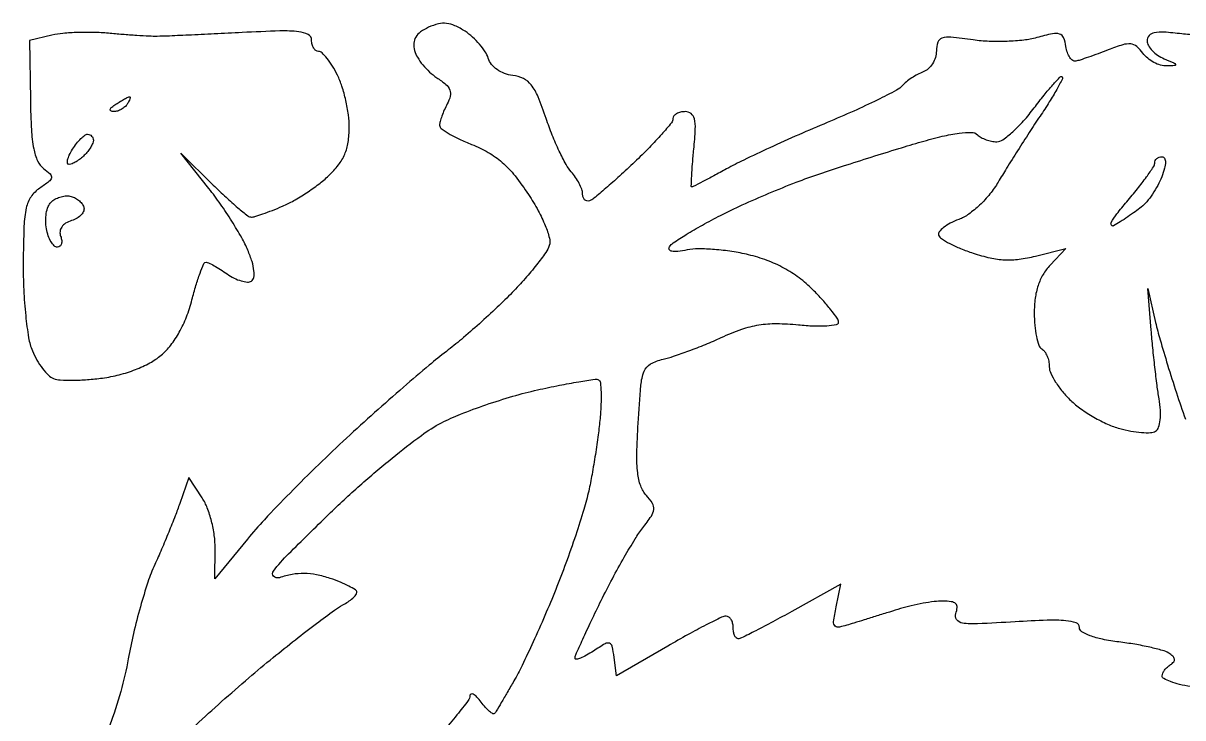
# Model space of a CAD drawing. Extents: x 0 to 102, y 0 to 135.
# Drawn here: x 70.95 to 83.99, y 114.17 to 121.97 of the extents above; entities that cross this region are included whole.
import ezdxf

# ---------------------------------------------------------------- set-up
doc = ezdxf.new("R2010")
doc.units = 0
doc.header["$MEASUREMENT"] = 0

msp = doc.modelspace()

# ---------------------------------------------------------------- linework, layer by layer
for points in [[(71.91, 121.858508, 0.018493), (71.745655, 121.868332, 0.014381), (71.566577, 121.867252, 0.014612), (71.39951, 121.856542, 0.033816), (71.2755, 121.836421), (71.0217, 121.777409), (71.032649, 121.109079, 0.009475), (71.044511, 120.773487, 0.034307), (71.070686, 120.561528, 0.056767), (71.114084, 120.423616, 0.131028), (71.181777, 120.339709, -0.033969), (71.255538, 120.277672, -0.254234), (71.268822, 120.235577, -0.182762), (71.241996, 120.192192, -0.01734), (71.138684, 120.118309, 0.095791), (71.041189, 120.022412, 0.09663), (70.986841, 119.897368, 0.045882), (70.960977, 119.692586, 0.006772), (70.952459, 119.274993, 0.013264), (70.958361, 118.975114, 0.014599), (70.980243, 118.685448, 0.014742), (71.013538, 118.43861, 0.057348), (71.055799, 118.290598, 0.03224), (71.106824, 118.186871, 0.032909), (71.17045, 118.091309, 0.03483), (71.236638, 118.016275, 0.103346), (71.29403, 117.979296, 0.078965), (71.369645, 117.963273, 0.015456), (71.509141, 117.960442, 0.016053), (71.673575, 117.967471, 0.014266), (71.843856, 117.985133, 0.029934), (72.031991, 118.021654, 0.029967), (72.214346, 118.080369, 0.031693), (72.376267, 118.155569, 0.050382), (72.502361, 118.241618, 0.052633), (72.610886, 118.35441, 0.038224), (72.707086, 118.499797, 0.035141), (72.787593, 118.67175, 0.029192), (72.849083, 118.864201, -0.010375), (72.894115, 119.025881, -0.016447), (72.940055, 119.162097, -0.010532), (72.983141, 119.270209, -0.301274), (73.00697, 119.286, -0.114387), (73.036121, 119.279243, -0.012565), (73.097404, 119.247283, -0.014826), (73.169225, 119.204673, -0.011473), (73.244924, 119.154199, 0.036631), (73.323107, 119.107569, 0.04456), (73.402407, 119.076309, 0.050553), (73.471616, 119.063328, 0.160858), (73.516793, 119.074125, 0.216629), (73.544187, 119.11499, 0.069472), (73.546071, 119.18981, 0.048171), (73.524177, 119.292621, 0.022427), (73.47726, 119.42078, 0.029849), (73.408283, 119.561605, 0.011909), (73.297934, 119.746131, 0.011736), (73.169162, 119.940026, 0.014488), (73.039833, 120.114204), (72.725636, 120.5127), (73.088954, 120.15315, 0.008273), (73.232844, 120.015389, 0.012056), (73.364504, 119.899218, 0.007635), (73.477331, 119.807305, 0.168655), (73.516804, 119.7936, 0.076143), (73.556286, 119.799648, 0.007812), (73.646182, 119.829399, 0.009599), (73.752653, 119.868799, 0.007524), (73.866618, 119.915469, 0.028325), (73.992728, 119.978006, 0.016593), (74.136439, 120.066151, 0.016563), (74.274785, 120.164184, 0.026944), (74.38455, 120.257293, 0.038317), (74.495655, 120.379747, 0.063773), (74.56632, 120.49956, 0.063597), (74.60463, 120.633553, 0.037883), (74.6172, 120.799226, 0.033771), (74.607549, 120.94195, 0.021825), (74.578103, 121.104995, 0.021941), (74.53514, 121.262563, 0.038186), (74.484104, 121.388002, 0.021938), (74.427405, 121.490178, 0.029963), (74.367073, 121.576428, 0.030284), (74.310927, 121.63906, 0.197354), (74.272604, 121.6548, -0.158175), (74.2427, 121.664503, -0.097115), (74.217231, 121.69186, -0.078994), (74.200035, 121.732715, -0.060255), (74.1942, 121.78096, 0.28011), (74.156107, 121.843622, 0.092618), (74.048662, 121.876111, 0.035065), (73.838387, 121.884281, 0.005133), (73.41165, 121.866546, -0.000769), (73.099612, 121.850848, -0.000955), (72.809272, 121.837245, -0.000777), (72.565408, 121.826666, -0.007207), (72.4599, 121.823777, -0.014932), (72.370098, 121.825294, -0.00408), (72.228572, 121.833074, -0.004122), (72.068162, 121.844533, -0.004282)], [(72.147643, 121.145905, -0.434568), (72.153695, 121.140031, -0.071273), (72.150747, 121.121968, -0.041889), (72.139726, 121.094988, -0.020509), (72.1215, 121.0626, -0.075854), (72.094042, 121.030329, -0.054031), (72.054976, 121.003232, -0.053889), (72.010875, 120.985063, -0.074131), (71.968457, 120.979295, -0.102799), (71.937715, 120.986097, -0.37991), (71.930232, 121.002761, -0.147021), (71.947722, 121.028545, -0.027275), (71.9946, 121.0626, -0.008026), (72.045112, 121.094105, -0.01079), (72.091903, 121.120899, -0.008096), (72.131573, 121.141667, -0.104523)], [(71.67655, 120.7242, -0.104481), (71.701066, 120.719021, -0.099067), (71.721927, 120.704319, -0.096574), (71.735908, 120.682355, -0.09385), (71.7408, 120.65652, -0.102712), (71.733968, 120.623611, -0.032763), (71.710978, 120.5789, -0.031128), (71.678132, 120.531161, -0.030136), (71.63928, 120.48732, -0.030437), (71.595386, 120.448468, -0.031293), (71.54749, 120.415621, -0.032952), (71.502559, 120.392647, -0.102051), (71.469363, 120.3858, -0.352148), (71.452091, 120.399687, -0.108741), (71.452098, 120.435502, -0.057717), (71.470909, 120.490046, -0.027713), (71.506633, 120.555, -0.025323), (71.5518, 120.619778, -0.03201), (71.600134, 120.674498, -0.033519), (71.645055, 120.713601, -0.163755)], [(83.751906, 120.4704, -0.272689), (83.780062, 120.453811, -0.130906), (83.790624, 120.411676, -0.06458), (83.780473, 120.341532, -0.022661), (83.74858, 120.244644, -0.033278), (83.705123, 120.149851, -0.024938), (83.645448, 120.051696, -0.025437), (83.579661, 119.964611, -0.051406), (83.518024, 119.904816, -0.011629), (83.450705, 119.854248, -0.006679), (83.367368, 119.796294, -0.006669), (83.282025, 119.740265, -0.011048), (83.208383, 119.695568, -0.404248), (83.18301, 119.70191, -0.270956), (83.182098, 119.734071, -0.040336), (83.244537, 119.829066, -0.01146), (83.356433, 119.966025, 0.008715), (83.47633, 120.111143, 0.012355), (83.577466, 120.24463, 0.00848), (83.656473, 120.358468, 0.148515), (83.6694, 120.401028, -0.118184), (83.675743, 120.427488, -0.100615), (83.693636, 120.450022, -0.092531), (83.720396, 120.465152, -0.082704)], [(71.478229, 120.028719, -0.065388), (71.527194, 120.012364, -0.054128), (71.573784, 119.983083, -0.056131), (71.611172, 119.945994, -0.089202), (71.632696, 119.906529, -0.168432), (71.632181, 119.864795, -0.096603), (71.606071, 119.821107, -0.076715), (71.55839, 119.782043, -0.056539), (71.495974, 119.754148, 0.061308), (71.429531, 119.723693, 0.103233), (71.385163, 119.681693, 0.12537), (71.36647, 119.63167, 0.119209), (71.373468, 119.577769, -0.059619), (71.385314, 119.530851, -0.105273), (71.382073, 119.491205, -0.149773), (71.364694, 119.465173, -0.172889), (71.336714, 119.4552, -0.200087), (71.301748, 119.469776, -0.06099), (71.265906, 119.516049, -0.050308), (71.234636, 119.583044, -0.036835), (71.213327, 119.662344, -0.04591), (71.204946, 119.74836, -0.04434), (71.212217, 119.835496, -0.047746), (71.232907, 119.91105, -0.106067), (71.265153, 119.960913, -0.069167), (71.309123, 119.994151, -0.050312), (71.365457, 120.018544, -0.050703), (71.424934, 120.031021, -0.074443)]]:
    msp.add_lwpolyline(points, format="xyb", close=True)
for points in [[(84.144709, 121.83962, -0.02497), (83.973802, 121.851935, 0.012558), (83.773164, 121.871407, 0.067155), (83.663656, 121.864556, 0.161729), (83.607006, 121.832326, 0.18529), (83.5848, 121.774462, 0.127751), (83.598697, 121.720959, 0.062177), (83.640715, 121.663625, 0.055619), (83.702346, 121.611393, 0.052479), (83.77515, 121.572836, -0.004964), (83.885324, 121.527276, -0.205942), (83.902706, 121.509082, -0.498709), (83.894246, 121.495851, -0.01079), (83.805627, 121.490962, -0.080315), (83.736478, 121.499775, -0.050533), (83.66092, 121.530658, -0.049314), (83.590753, 121.577391, -0.063416), (83.537512, 121.633628, 0.058176), (83.467258, 121.709405, 0.153389), (83.39992, 121.73808, 0.100353), (83.310041, 121.728893, 0.017273), (83.147486, 121.672041, -0.004167), (83.033546, 121.628808, -0.004811), (82.924213, 121.589554, -0.004325), (82.831041, 121.558012, -0.027938), (82.783108, 121.545163, -0.211472), (82.749449, 121.552364, -0.088402), (82.716561, 121.586493, -0.065779), (82.689309, 121.64161, -0.043894), (82.672542, 121.710101, 0.055604), (82.645778, 121.809336, 0.229789), (82.601341, 121.850281, 0.127521), (82.522528, 121.853365, 0.013712), (82.343705, 121.80923, -0.03945), (82.199057, 121.781329, -0.018753), (82.009779, 121.767262, -0.018457), (81.809725, 121.767308, -0.02489), (81.629421, 121.783017, 0.008707), (81.378476, 121.813089, 0.098033), (81.279094, 121.803761, 0.244545), (81.23195, 121.758164, 0.080778), (81.216, 121.660084, -0.075506), (81.20493, 121.587199, -0.065109), (81.17251, 121.516786, -0.067417), (81.124552, 121.459401, -0.09555), (81.06795, 121.424738, 0.032783), (81.005074, 121.396318, 0.023268), (80.938538, 121.356743, 0.023599), (80.87831, 121.312803, 0.045206), (80.8353, 121.271278, -0.094455), (80.769283, 121.218993, -0.006237), (80.55189, 121.108835, -0.008849), (80.287113, 120.984558, -0.00649), (79.9893, 120.85577, 0.004753), (79.670644, 120.71928, 0.004263), (79.342813, 120.571809, 0.004276), (79.050823, 120.434418, 0.01335), (78.857694, 120.335085, -0.002047), (78.714402, 120.25724, -0.003217), (78.590589, 120.191656, -0.000859), (78.482278, 120.135409, -0.119884), (78.468263, 120.132, -0.426728), (78.461179, 120.139392, -0.002014), (78.466624, 120.256256, -0.007078), (78.475478, 120.392797, -0.004222), (78.489682, 120.555, 0.010835), (78.506622, 120.78311, 0.069591), (78.49665, 120.898107, 0.176273), (78.459442, 120.955595, 0.163282), (78.392664, 120.978, 0.055307), (78.340003, 120.972157, 0.074887), (78.295439, 120.954847, 0.094328), (78.265546, 120.929253, 0.170269), (78.255, 120.899181, -0.173848), (78.23801, 120.851794, -0.008617), (78.128917, 120.723773, -0.01306), (77.990232, 120.574635, -0.008994), (77.825781, 120.412731, -0.005253), (77.655653, 120.254527, -0.00728), (77.49962, 120.116558, -0.004782), (77.366408, 120.004376, -0.086459), (77.318181, 119.9769, -0.135286), (77.288369, 119.974617, -0.148594), (77.262824, 119.988162, -0.12179), (77.245679, 120.01639, -0.076009), (77.2398, 120.054839, 0.08632), (77.231011, 120.105369, 0.032943), (77.202416, 120.171107, 0.031421), (77.16124, 120.23996, 0.033455), (77.112536, 120.301602, -0.059401), (77.053527, 120.384803, -0.014372), (76.97706, 120.535525, -0.014545), (76.898821, 120.71472, -0.013994), (76.830052, 120.900463, 0.015032), (76.738545, 121.146053, 0.068483), (76.662495, 121.277809, 0.114215), (76.574517, 121.349408, 0.084427), (76.453756, 121.385079, -0.059401), (76.361455, 121.407415, -0.064312), (76.279646, 121.450478, -0.069447), (76.216772, 121.509246, -0.093557), (76.179925, 121.577683, 0.068814), (76.144902, 121.65117, 0.032438), (76.081404, 121.735219, 0.031381), (76.002324, 121.816025, 0.038372), (75.918618, 121.880554, 0.03558), (75.80517, 121.94385, 0.082361), (75.711547, 121.970107, 0.088481), (75.618714, 121.963838, 0.045931), (75.508688, 121.925446, 0.046401), (75.41782, 121.873387, 0.104881), (75.364106, 121.81559, 0.122553), (75.343246, 121.747165, 0.077103), (75.35179, 121.663585, 0.072176), (75.383404, 121.588787, 0.035445), (75.443159, 121.504166, 0.034243), (75.518978, 121.423456, 0.042058), (75.600368, 121.359752, -0.0311), (75.701942, 121.283774, -0.121871), (75.747336, 121.220703, -0.156846), (75.75209, 121.153041, -0.062678), (75.718431, 121.065274, 0.018219), (75.685501, 120.997958, 0.018393), (75.657672, 120.928635, 0.018544), (75.637955, 120.866632, 0.067803), (75.6324, 120.825855, 0.237694), (75.65159, 120.787769, 0.024204), (75.738272, 120.729863, 0.026123), (75.854735, 120.667995, 0.01782), (75.992815, 120.609544, -0.04023), (76.178943, 120.520727, -0.049294), (76.335247, 120.408157, -0.043751), (76.480022, 120.256044, -0.023405), (76.63224, 120.045706, -0.019642), (76.740657, 119.864988, -0.028927), (76.820023, 119.697815, -0.031572), (76.866729, 119.557946, -0.142578), (76.864677, 119.472772, -0.077549), (76.825378, 119.393872, -0.012873), (76.723384, 119.25764, -0.013859), (76.593777, 119.102546, -0.011872), (76.44908, 118.946466, -0.010638), (76.280756, 118.780547, -0.006871), (76.079218, 118.595343, -0.006907), (75.877128, 118.419654, -0.01294), (75.708178, 118.284162, 0.012664), (75.516154, 118.13034, 0.003603), (75.22571, 117.881744, 0.003626), (74.901733, 117.596229, 0.003834), (74.587944, 117.311262, 0.006656), (74.274499, 117.014374, 0.005664), (73.951521, 116.692994, 0.005715), (73.664184, 116.393763, 0.016028), (73.472279, 116.175683), (73.10497, 115.730266), (73.109653, 116.06957, 0.037518), (73.100573, 116.217756, 0.028701), (73.069325, 116.377146, 0.029343), (73.021894, 116.525399, 0.052982), (72.963735, 116.638719), (72.813134, 116.868566), (72.711717, 116.575633, -0.009487), (72.660261, 116.435654, -0.004226), (72.587433, 116.253157, -0.004182), (72.507093, 116.061273, -0.005647), (72.431037, 115.889194, 0.02723), (72.353927, 115.692152, 0.011031), (72.269628, 115.416233, 0.010877), (72.191779, 115.114745, 0.013592), (72.133292, 114.831694, -0.024425), (72.049036, 114.464273, -0.019395), (71.92364, 114.076875, -0.016221)], [(84.07125, 114.518141, -0.019842), (83.949683, 114.54301, -0.030515), (83.847192, 114.574993, -0.030858), (83.771904, 114.609083, -0.277813), (83.754, 114.63882, -0.108847), (83.760728, 114.669357, -0.050766), (83.781504, 114.704405, -0.046936), (83.811814, 114.738247, -0.048299), (83.847632, 114.765482, 0.077175), (83.883123, 114.795841, 0.220186), (83.891756, 114.826359, 0.171114), (83.874393, 114.858389, 0.04542), (83.827211, 114.893839, 0.070866), (83.757106, 114.924482, 0.012184), (83.615977, 114.95995, 0.013055), (83.446965, 114.993461, 0.011333), (83.268279, 115.019912, -0.018304), (83.082895, 115.05, -0.038629), (82.942748, 115.089501, -0.051579), (82.850338, 115.134713, -0.258731), (82.8234, 115.183286, 0.321123), (82.787282, 115.233724, 0.060331), (82.669593, 115.258488, 0.030714), (82.46206, 115.263775, 0.006592), (82.102332, 115.24609, -0.004272), (81.679439, 115.223332, -0.046287), (81.508836, 115.231406, -0.204216), (81.443602, 115.270747, -0.253112), (81.434583, 115.340052, 0.074485), (81.449298, 115.406568, 0.223973), (81.43284, 115.448793, 0.156831), (81.38346, 115.472485, 0.034066), (81.287943, 115.479, 0.030653), (81.191988, 115.473112, 0.013481), (81.066119, 115.454149, 0.013283), (80.933284, 115.426799, 0.017364), (80.813591, 115.3944, 0.000139), (80.690352, 115.356366, 0.000087), (80.546276, 115.311829, 0.000087), (80.404487, 115.267946, 0.00016), (80.288897, 115.232108, -0.013132), (80.127525, 115.18663, -0.251625), (80.07854, 115.198856, -0.249702), (80.061469, 115.246535, -0.012952), (80.090236, 115.412629), (80.141878, 115.670841), (79.592159, 115.36342, -0.003996), (79.377498, 115.245617, -0.005953), (79.18767, 115.146305, -0.002801), (79.025194, 115.064893, -0.115232), (78.98712, 115.056, -0.212787), (78.965962, 115.065431, -0.080439), (78.94805, 115.093277, -0.061206), (78.935856, 115.134315, -0.041668), (78.9318, 115.1829, 0.05986), (78.925969, 115.231429, 0.078682), (78.908779, 115.272523, 0.096928), (78.883322, 115.300042, 0.159086), (78.853431, 115.3098, 0.114184), (78.801623, 115.297813, 0.004626), (78.628506, 115.211174, 0.007891), (78.424648, 115.102687, 0.005488), (78.197781, 114.974052), (77.6205, 114.638304), (77.593888, 114.845523, 0.019973), (77.572499, 114.971891, 0.271974), (77.542281, 115.005071, 0.210905), (77.492826, 114.999372, 0.012398), (77.361238, 114.917741, -0.017435), (77.282152, 114.869777, -0.034342), (77.215724, 114.83837, -0.050114), (77.169196, 114.82535, -0.465752), (77.1552, 114.837116, -0.104434), (77.163249, 114.875231, -0.002246), (77.241604, 115.05035, -0.005065), (77.336623, 115.254646, -0.003384), (77.44934, 115.48666, -0.007697), (77.574606, 115.730598, -0.007619), (77.707735, 115.9714, -0.007515), (77.830569, 116.178519, -0.029055), (77.915936, 116.301071, 0.01799), (78.012465, 116.433313, 0.121883), (78.040175, 116.508757, 0.169502), (78.024667, 116.576086, 0.043369), (77.956085, 116.666511, -0.098759), (77.892548, 116.772823, -0.05737), (77.858928, 116.918248, -0.034405), (77.84952, 117.132949, -0.00898), (77.864347, 117.477967, -0.005777), (77.895218, 117.903275, -0.07169), (77.931611, 118.060728, -0.174407), (78.003353, 118.143251, -0.072291), (78.143408, 118.19685, 0.025186), (78.263128, 118.230181, 0.008479), (78.434128, 118.290449, 0.00841), (78.621319, 118.363621, 0.009537), (78.798188, 118.440183, -0.022942), (79.02786, 118.532375, -0.043078), (79.221519, 118.58177, -0.043274), (79.420191, 118.597126, -0.023376), (79.665338, 118.583358, 0.015627), (79.838205, 118.570961, 0.026223), (79.983759, 118.572722, 0.024735), (80.093071, 118.585236, 0.367111), (80.1162, 118.612493, 0.15532), (80.102312, 118.656122, 0.013425), (80.031392, 118.750741, 0.016675), (79.938076, 118.860768, 0.012164), (79.827491, 118.976869, 0.035671), (79.673269, 119.110527, 0.036342), (79.502535, 119.219991, 0.035335), (79.313223, 119.306087, 0.030194), (79.103533, 119.369992, 0.021076), (78.918325, 119.406246, 0.018298), (78.721777, 119.428863, 0.018689), (78.542236, 119.436156, 0.050197), (78.415137, 119.423777, -0.019944), (78.309963, 119.407073, -0.072246), (78.242407, 119.408871, -0.217753), (78.214486, 119.427959, -0.281041), (78.214657, 119.458367, -0.108599), (78.258985, 119.504088, -0.008198), (78.405364, 119.597526, -0.011004), (78.585909, 119.703244, -0.008144), (78.789913, 119.812431, -0.012445), (79.032705, 119.929789, -0.006993), (79.332949, 120.060776, -0.006974), (79.640014, 120.18465, -0.011308), (79.9047, 120.280333, -0.003066), (80.171374, 120.368154, -0.00192), (80.484474, 120.467815, -0.001927), (80.793602, 120.563598, -0.003514), (81.0468, 120.639042, -0.012919), (81.28289, 120.70102, -0.026123), (81.472007, 120.735171, -0.029142), (81.613696, 120.744842, -0.200144), (81.67707, 120.719147, 0.068638), (81.717747, 120.688659, 0.038683), (81.773945, 120.662967, 0.037795), (81.835817, 120.645448, 0.050134), (81.893997, 120.6396, 0.157676), (81.963997, 120.662238, 0.027076), (82.074027, 120.751158, 0.027178), (82.196151, 120.873962, 0.021315), (82.315105, 121.019372, -0.008173), (82.426342, 121.162883, -0.01382), (82.524742, 121.278913, -0.007542), (82.60835, 121.369368, -0.421328), (82.62918, 121.36962, -0.32904), (82.632804, 121.345584, -0.006181), (82.568386, 121.227245, -0.01248), (82.48519, 121.087125, -0.007702), (82.380763, 120.926398, 0.00374), (82.260353, 120.744247, 0.002671), (82.128209, 120.538661, 0.002696), (82.004344, 120.341333, 0.005768), (81.911304, 120.187381, -0.037206), (81.818047, 120.052939, -0.032943), (81.70229, 119.927856, -0.034441), (81.579844, 119.826923, -0.064993), (81.467122, 119.766693, 0.030139), (81.372311, 119.724219, 0.046062), (81.296671, 119.675361, 0.05744), (81.248451, 119.627629, 0.254671), (81.241667, 119.589699, 0.17317), (81.271732, 119.551333, 0.020754), (81.366568, 119.496823, 0.022753), (81.488878, 119.440037, 0.016856), (81.628657, 119.388148, 0.025267), (81.820217, 119.334878, 0.043323), (81.984423, 119.312723, 0.044795), (82.146133, 119.31952, 0.029268), (82.329587, 119.354813), (82.670735, 119.441406), (82.493268, 119.2525, 0.056273), (82.414487, 119.147078, 0.052727), (82.359146, 119.024466, 0.047456), (82.326572, 118.881339, 0.032246), (82.3158, 118.71449, 0.022506), (82.321992, 118.576987, 0.029438), (82.340651, 118.452576, 0.029853), (82.367557, 118.354371, 0.174262), (82.4004, 118.3131, -0.103233), (82.432823, 118.282326, -0.051737), (82.460149, 118.232587, -0.048243), (82.478727, 118.173071, -0.051587), (82.485, 118.112435, 0.109165), (82.501036, 118.039863, 0.032718), (82.555673, 117.939933, 0.031085), (82.633513, 117.832704, 0.029196), (82.72559, 117.733556, 0.037293), (82.840271, 117.639015, 0.02348), (82.9867, 117.545586, 0.023539), (83.140266, 117.466823, 0.03938), (83.276627, 117.417338, 0.022506), (83.402193, 117.388678, 0.026767), (83.522773, 117.37342, 0.027127), (83.623923, 117.371588, 0.130087), (83.678626, 117.388202, 0.175499), (83.712675, 117.431201, 0.052979), (83.730852, 117.513865, 0.042809), (83.733593, 117.623398, 0.026112), (83.719026, 117.752042, -0.008933), (83.696761, 117.902307, -0.003724), (83.671864, 118.105725, -0.003683), (83.648429, 118.32396, -0.00476), (83.630305, 118.5246), (83.592736, 118.9899), (83.680221, 118.6092, 0.013665), (83.730341, 118.415509, 0.004468), (83.814548, 118.132781, 0.004448), (83.913693, 117.820374, 0.005009), (84.014653, 117.521947, -0.008376)], [(72.891913, 114.086067, -0.004549), (73.182443, 114.349312, -0.004515), (73.488, 114.616247, -0.006661), (73.761376, 114.8445, -0.00396), (74.01213, 115.044982, -0.0049), (74.248929, 115.227524, -0.004051), (74.450336, 115.377112, -0.036057), (74.543926, 115.435611, 0.026681), (74.60437, 115.471835, 0.03438), (74.655425, 115.511622, 0.036736), (74.691786, 115.549374, 0.175055), (74.7018, 115.5771, 0.255533), (74.686638, 115.60483, 0.021823), (74.614078, 115.646998, 0.024621), (74.517597, 115.691664, 0.016393), (74.403173, 115.733634, 0.030168), (74.24845, 115.774538, 0.046091), (74.110498, 115.789219, 0.047851), (73.976045, 115.778206, 0.035956), (73.832123, 115.741574, -0.290645), (73.767023, 115.757822, -0.371176), (73.764081, 115.817001, -0.031763), (73.934787, 116.009814, -0.003008), (74.384779, 116.45197, -0.011046), (74.735533, 116.777755, -0.011191), (75.098845, 117.086283, -0.011249), (75.427975, 117.34128, -0.040276), (75.653779, 117.48164, -0.024552), (75.868888, 117.579397, -0.011746), (76.153682, 117.684638, -0.011614), (76.456822, 117.780824, -0.016227), (76.7322, 117.851602, -0.005711), (76.979203, 117.903656, -0.008573), (77.195946, 117.942903, -0.004293), (77.379234, 117.971243, -0.16205), (77.419909, 117.963989, -0.249263), (77.439257, 117.93474, -0.014738), (77.446545, 117.825131, -0.019413), (77.446284, 117.688483, -0.012851), (77.435866, 117.531887, -0.010061), (77.415102, 117.347691, -0.005726), (77.382972, 117.125839, -0.005716), (77.345493, 116.903107, -0.009405), (77.308113, 116.715775, -0.019778), (77.254372, 116.509879, -0.00702), (77.161826, 116.219875, -0.006954), (77.051197, 115.903969, -0.008133), (76.937205, 115.607457, -0.006062), (76.815981, 115.317029, -0.00547), (76.683625, 115.019433, -0.005486), (76.559171, 114.755342, -0.017279), (76.467715, 114.582182, -0.001522), (76.393249, 114.453178, -0.00214), (76.325982, 114.338591, -0.00125), (76.268612, 114.242366, -0.029344), (76.250741, 114.216176, -0.374661), (76.232167, 114.212481, -0.044429), (76.194815, 114.238552, -0.035895), (76.148816, 114.283147, -0.020363), (76.099516, 114.343076, 0.025721), (76.05184, 114.399782, 0.073158), (76.011621, 114.431922, 0.220611), (75.986398, 114.434297, 0.309434), (75.973491, 114.416603, -0.156378), (75.95394, 114.361387, -0.007017), (75.827866, 114.200467, -0.011211), (75.669181, 114.012464, -0.007733)]]:
    msp.add_lwpolyline(points, format="xyb")

doc.saveas('drawing.dxf')
